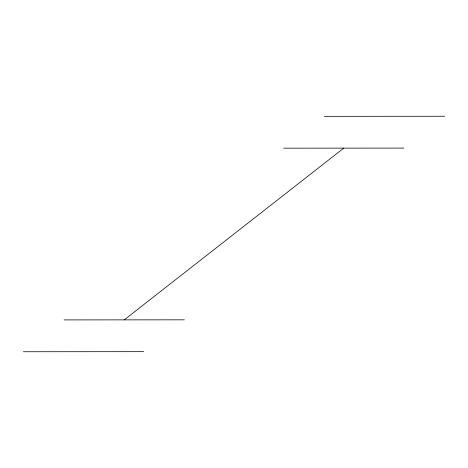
<?xml version="1.0" encoding="UTF-8"?>
<svg xmlns="http://www.w3.org/2000/svg" width="468" height="468" viewBox="0 0 468 468"><rect width="100%" height="100%" fill="white"/><g stroke="black" fill="none" stroke-linecap="round" stroke-linejoin="round"><path stroke-width="0.7" d="M124.231 319.866L343.769 148.134M324.324 116.339L444.6 116.257M283.626 148.175L403.907 148.093M64.093 319.907L184.374 319.825M23.4 351.743L143.676 351.661"/></g></svg>
